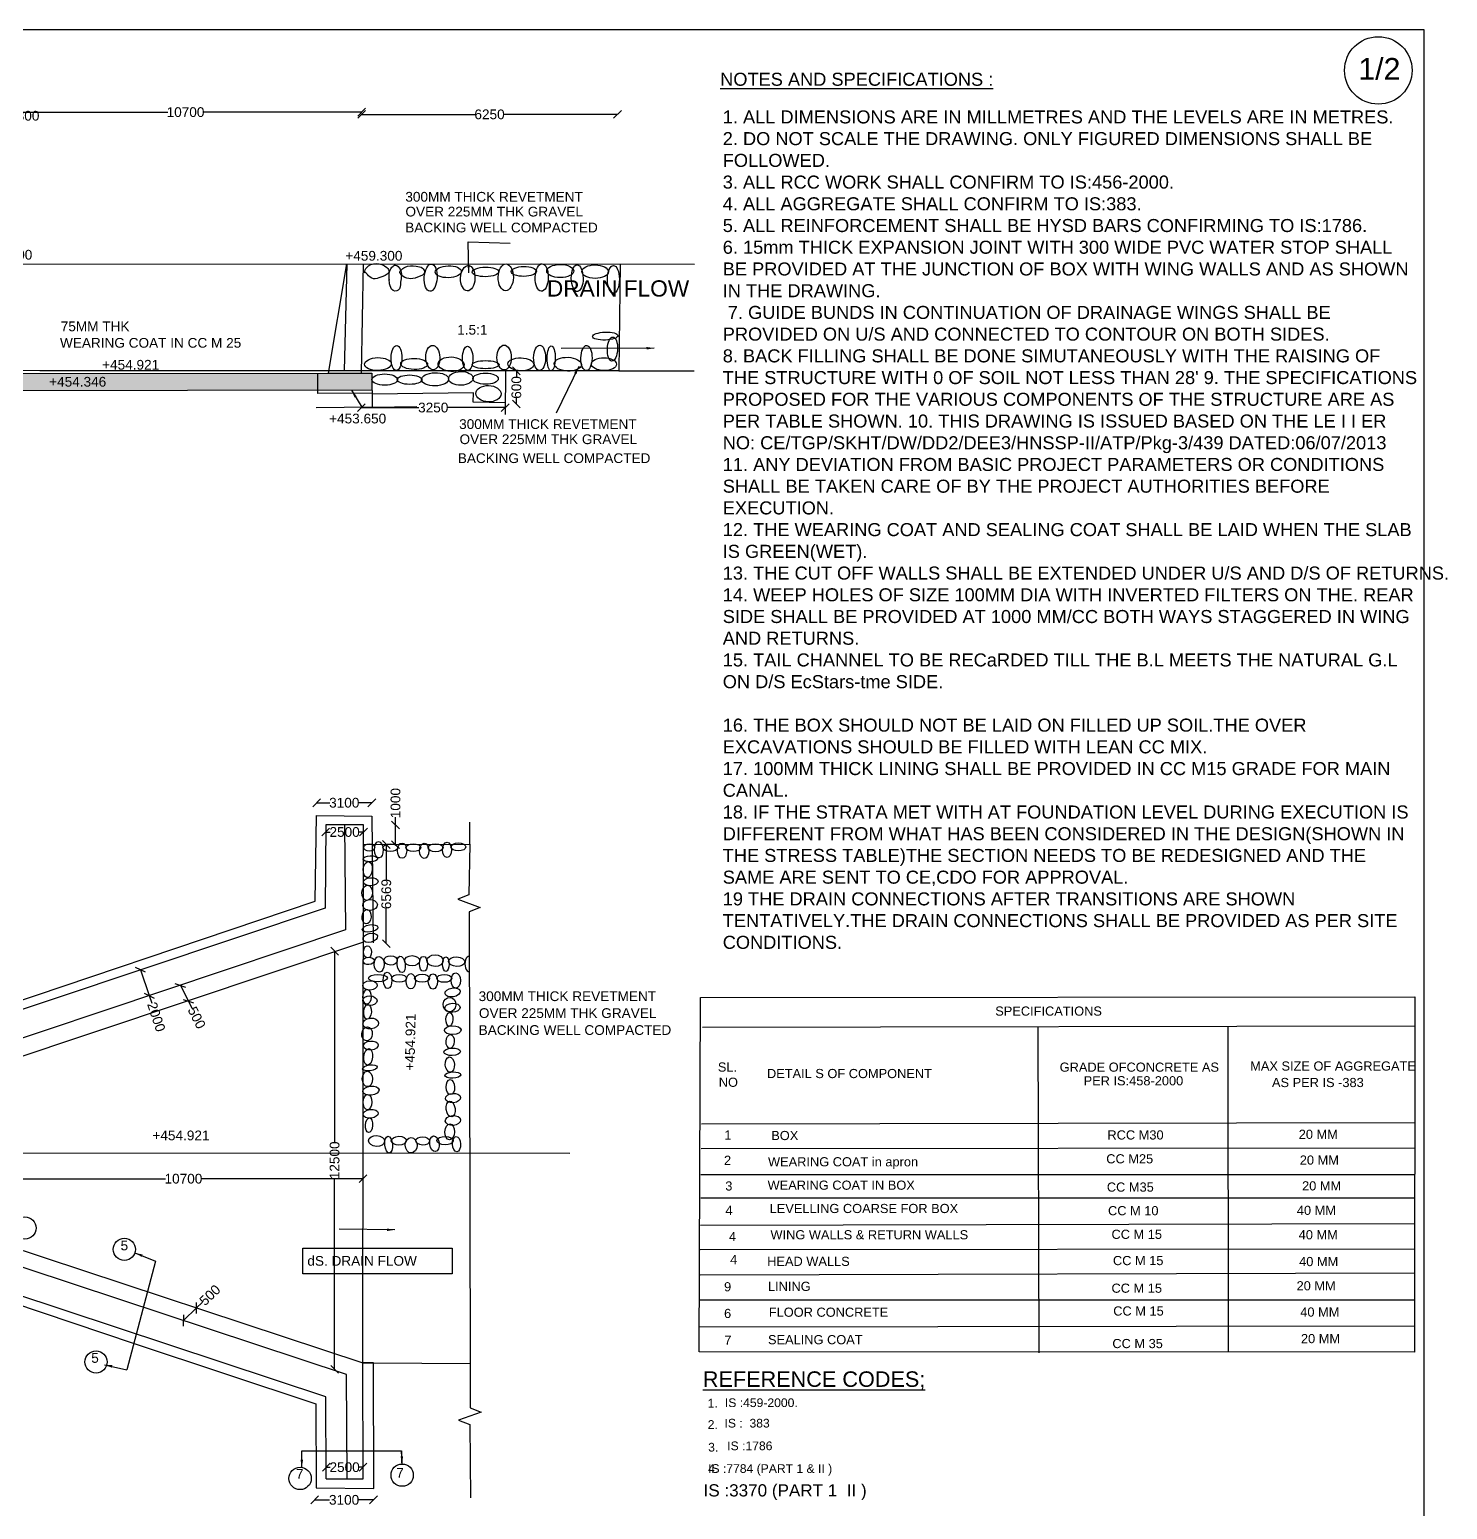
# Model space of a CAD drawing. Header units: millimetres. Extents: x 5124 to 3047371, y 2311 to 45565170.
# Drawn here: x 3030864 to 3047181, y 45547333 to 45564367 of the extents above; entities that cross this region are included whole.
import ezdxf

# ---------------------------------------------------------------- set-up
doc = ezdxf.new("R2010")
doc.units = ezdxf.units.MM
doc.header["$MEASUREMENT"] = 0
doc.layers.add('DIMENSION', color=1, linetype='Continuous')
doc.layers.add('DRAWING', color=2, linetype='Continuous')
doc.styles.get("Standard").update_dxf_attribs({"font": 'arial.ttf', "height": 112})
doc.dimstyles.get("Standard").update_dxf_attribs({"dimtxt": 90, "dimasz": 90, "dimexe": 0.18, "dimexo": 0.0625, "dimgap": 0.09, "dimtad": 0, "dimdec": 0, "dimzin": 0, "dimdsep": 46, "dimtxsty": 'Standard', "dimblk": 'OBLIQUE', "dimcen": 0.09, "dimse1": 1, "dimse2": 1, "dimadec": 0, "dimazin": 0, "dimtfac": 1, "dimtdec": 0, "dimtofl": 0, "dimtmove": 0, "dimatfit": 3, "dimfxl": 1, "dimtolj": 1, "dimtzin": 0, "dimarcsym": 0})

# ---------------------------------------------------------------- blocks, each defined once
blk = doc.blocks.new('_Oblique')
at = {"color": 0, "linetype": 'ByBlock', "lineweight": -2}
blk.add_line((-0.5, -0.5), (0.5, 0.5), dxfattribs=at)
blk = doc.blocks.new('*D17')
at = {"layer": 'Defpoints', "color": 0, "transparency": 16777216}
for p in [(3030455, 45563409), (3030632, 45563413), (3030632, 45563375)]:
    blk.add_point(p, dxfattribs=at)
at = {"layer": 'DIMENSION', "color": 0, "lineweight": -2, "transparency": 16777216}
for p, q in [((3030455, 45563375), (3030632, 45563375)), ((3030632, 45563375), (3030722, 45563375))]:
    blk.add_line(p, q, dxfattribs=at)
at = {"layer": 'DIMENSION', "color": 0, "lineweight": -2, "transparency": 16777216, "xscale": 90, "yscale": 90, "zscale": 90, "rotation": 180}
blk.add_blockref('_Oblique', (3030455, 45563375), dxfattribs=at)
at = {"layer": 'DIMENSION', "color": 0, "lineweight": -2, "transparency": 16777216, "xscale": 90, "yscale": 90, "zscale": 90}
blk.add_blockref('_Oblique', (3030632, 45563375), dxfattribs=at)
at = {"layer": 'DIMENSION', "color": 0, "transparency": 16777216, "insert": (3030846, 45563375), "char_height": 112, "attachment_point": 5}
blk.add_mtext('\\A1;800', dxfattribs=at)
blk = doc.blocks.new('*D18')
at = {"layer": 'Defpoints', "color": 0, "transparency": 16777216}
for p in [(3030632, 45563413), (3034685, 45563417), (3034685, 45563401)]:
    blk.add_point(p, dxfattribs=at)
at = {"layer": 'DIMENSION', "color": 0, "lineweight": -2, "transparency": 16777216}
for p, q in [((3030632, 45563417), (3032453, 45563417)), ((3034685, 45563417), (3032864, 45563417))]:
    blk.add_line(p, q, dxfattribs=at)
at = {"layer": 'DIMENSION', "color": 0, "lineweight": -2, "transparency": 16777216, "xscale": 90, "yscale": 90, "zscale": 90, "rotation": 180}
blk.add_blockref('_Oblique', (3030632, 45563417), dxfattribs=at)
at = {"layer": 'DIMENSION', "color": 0, "lineweight": -2, "transparency": 16777216, "xscale": 90, "yscale": 90, "zscale": 90}
blk.add_blockref('_Oblique', (3034685, 45563417), dxfattribs=at)
at = {"layer": 'DIMENSION', "color": 0, "transparency": 16777216, "insert": (3032658, 45563417), "char_height": 112, "attachment_point": 5}
blk.add_mtext('\\A1;10700', dxfattribs=at)
blk = doc.blocks.new('*D19')
at = {"layer": 'Defpoints', "color": 0, "transparency": 16777216}
for p in [(3034685, 45563401), (3037629, 45563397), (3037629, 45563391)]:
    blk.add_point(p, dxfattribs=at)
at = {"layer": 'DIMENSION', "color": 0, "lineweight": -2, "transparency": 16777216}
for p, q in [((3034685, 45563391), (3035989, 45563391)), ((3037629, 45563391), (3036324, 45563391))]:
    blk.add_line(p, q, dxfattribs=at)
at = {"layer": 'DIMENSION', "color": 0, "lineweight": -2, "transparency": 16777216, "xscale": 90, "yscale": 90, "zscale": 90, "rotation": 180}
blk.add_blockref('_Oblique', (3034685, 45563391), dxfattribs=at)
at = {"layer": 'DIMENSION', "color": 0, "lineweight": -2, "transparency": 16777216, "xscale": 90, "yscale": 90, "zscale": 90}
blk.add_blockref('_Oblique', (3037629, 45563391), dxfattribs=at)
at = {"layer": 'DIMENSION', "color": 0, "transparency": 16777216, "insert": (3036157, 45563391), "char_height": 112, "attachment_point": 5}
blk.add_mtext('\\A1;6250', dxfattribs=at)
blk = doc.blocks.new('*D20')
at = {"layer": 'Defpoints', "color": 0, "transparency": 16777216}
for p in [(3036426, 45560439), (3036436, 45560058), (3036466, 45560058)]:
    blk.add_point(p, dxfattribs=at)
at = {"layer": 'DIMENSION', "color": 0, "lineweight": -2, "transparency": 16777216}
for p, q in [((3036466, 45560439), (3036466, 45560372)), ((3036466, 45560058), (3036466, 45560124))]:
    blk.add_line(p, q, dxfattribs=at)
at = {"layer": 'DIMENSION', "color": 0, "lineweight": -2, "transparency": 16777216, "xscale": 90, "yscale": 90, "zscale": 90}
for p, rotation in [((3036466, 45560439), 90), ((3036466, 45560058), 270)]:
    blk.add_blockref('_Oblique', p, dxfattribs=dict(at, rotation=rotation))
at = {"layer": 'DIMENSION', "color": 0, "transparency": 16777216, "insert": (3036466, 45560248), "char_height": 112, "attachment_point": 5, "rotation": 90}
blk.add_mtext('\\A1;600', dxfattribs=at)
blk = doc.blocks.new('*D21')
at = {"layer": 'Defpoints', "color": 0, "transparency": 16777216}
for p in [(3034682, 45560021), (3036336, 45560016), (3036336, 45560006)]:
    blk.add_point(p, dxfattribs=at)
at = {"layer": 'DIMENSION', "color": 0, "lineweight": -2, "transparency": 16777216}
for p, q in [((3034682, 45560016), (3035342, 45560016)), ((3036336, 45560016), (3035676, 45560016))]:
    blk.add_line(p, q, dxfattribs=at)
at = {"layer": 'DIMENSION', "color": 0, "lineweight": -2, "transparency": 16777216, "xscale": 90, "yscale": 90, "zscale": 90, "rotation": 180}
blk.add_blockref('_Oblique', (3034682, 45560016), dxfattribs=at)
at = {"layer": 'DIMENSION', "color": 0, "lineweight": -2, "transparency": 16777216, "xscale": 90, "yscale": 90, "zscale": 90}
blk.add_blockref('_Oblique', (3036336, 45560016), dxfattribs=at)
at = {"layer": 'DIMENSION', "color": 0, "transparency": 16777216, "insert": (3035509, 45560016), "char_height": 112, "attachment_point": 5}
blk.add_mtext('\\A1;3250', dxfattribs=at)
blk = doc.blocks.new('*D81')
at = {"layer": 'Defpoints', "color": 0, "transparency": 16777216}
for p in [(3030567, 45551114), (3034701, 45551139), (3034701, 45551109)]:
    blk.add_point(p, dxfattribs=at)
at = {"layer": 'DIMENSION', "color": 0, "lineweight": -2, "transparency": 16777216}
for p, q in [((3030567, 45551139), (3032429, 45551139)), ((3034701, 45551139), (3032840, 45551139))]:
    blk.add_line(p, q, dxfattribs=at)
at = {"layer": 'DIMENSION', "color": 0, "lineweight": -2, "transparency": 16777216, "xscale": 90, "yscale": 90, "zscale": 90, "rotation": 180}
blk.add_blockref('_Oblique', (3030567, 45551139), dxfattribs=at)
at = {"layer": 'DIMENSION', "color": 0, "lineweight": -2, "transparency": 16777216, "xscale": 90, "yscale": 90, "zscale": 90}
blk.add_blockref('_Oblique', (3034701, 45551139), dxfattribs=at)
at = {"layer": 'DIMENSION', "color": 0, "transparency": 16777216, "insert": (3032634, 45551139), "char_height": 112, "attachment_point": 5}
blk.add_mtext('\\A1;10700', dxfattribs=at)
blk = doc.blocks.new('*D82')
at = {"layer": 'Defpoints', "color": 0, "transparency": 16777216}
for p in [(3034278, 45547783), (3034701, 45547818), (3034701, 45547784)]:
    blk.add_point(p, dxfattribs=at)
at = {"layer": 'DIMENSION', "color": 0, "lineweight": -2, "transparency": 16777216}
for p, q in [((3034278, 45547818), (3034321, 45547818)), ((3034701, 45547818), (3034658, 45547818))]:
    blk.add_line(p, q, dxfattribs=at)
at = {"layer": 'DIMENSION', "color": 0, "lineweight": -2, "transparency": 16777216, "xscale": 90, "yscale": 90, "zscale": 90, "rotation": 180}
blk.add_blockref('_Oblique', (3034278, 45547818), dxfattribs=at)
at = {"layer": 'DIMENSION', "color": 0, "lineweight": -2, "transparency": 16777216, "xscale": 90, "yscale": 90, "zscale": 90}
blk.add_blockref('_Oblique', (3034701, 45547818), dxfattribs=at)
at = {"layer": 'DIMENSION', "color": 0, "transparency": 16777216, "insert": (3034489, 45547818), "char_height": 112, "attachment_point": 5}
blk.add_mtext('\\A1;2500', dxfattribs=at)
blk = doc.blocks.new('*D83')
at = {"layer": 'Defpoints', "color": 0, "transparency": 16777216}
for p in [(3034145, 45547450), (3034821, 45547442), (3034821, 45547436)]:
    blk.add_point(p, dxfattribs=at)
at = {"layer": 'DIMENSION', "color": 0, "lineweight": -2, "transparency": 16777216}
for p, q in [((3034145, 45547442), (3034316, 45547442)), ((3034821, 45547442), (3034650, 45547442))]:
    blk.add_line(p, q, dxfattribs=at)
at = {"layer": 'DIMENSION', "color": 0, "lineweight": -2, "transparency": 16777216, "xscale": 90, "yscale": 90, "zscale": 90, "rotation": 180}
blk.add_blockref('_Oblique', (3034145, 45547442), dxfattribs=at)
at = {"layer": 'DIMENSION', "color": 0, "lineweight": -2, "transparency": 16777216, "xscale": 90, "yscale": 90, "zscale": 90}
blk.add_blockref('_Oblique', (3034821, 45547442), dxfattribs=at)
at = {"layer": 'DIMENSION', "color": 0, "transparency": 16777216, "insert": (3034483, 45547442), "char_height": 112, "attachment_point": 5}
blk.add_mtext('\\A1;3100', dxfattribs=at)
blk = doc.blocks.new('*D84')
at = {"layer": 'Defpoints', "color": 0, "transparency": 16777216}
for p in [(3034374, 45553758), (3034388, 45553758), (3034336, 45548945)]:
    blk.add_point(p, dxfattribs=at)
at = {"layer": 'DIMENSION', "color": 0, "lineweight": -2, "transparency": 16777216}
for p, q in [((3034374, 45553758), (3034374, 45551557)), ((3034374, 45548945), (3034374, 45551146))]:
    blk.add_line(p, q, dxfattribs=at)
at = {"layer": 'DIMENSION', "color": 0, "lineweight": -2, "transparency": 16777216, "xscale": 90, "yscale": 90, "zscale": 90}
for p, rotation in [((3034374, 45553758), 90), ((3034374, 45548945), 270)]:
    blk.add_blockref('_Oblique', p, dxfattribs=dict(at, rotation=rotation))
at = {"layer": 'DIMENSION', "color": 0, "transparency": 16777216, "insert": (3034374, 45551351), "char_height": 112, "attachment_point": 5, "rotation": 90}
blk.add_mtext('\\A1;12500', dxfattribs=at)
blk = doc.blocks.new('*D85')
at = {"layer": 'Defpoints', "color": 0, "transparency": 16777216}
for p in [(3034969, 45554986), (3034980, 45554986), (3034984, 45553846)]:
    blk.add_point(p, dxfattribs=at)
at = {"layer": 'DIMENSION', "color": 0, "lineweight": -2, "transparency": 16777216}
for p, q in [((3034969, 45554986), (3034969, 45554584)), ((3034969, 45553846), (3034969, 45554248))]:
    blk.add_line(p, q, dxfattribs=at)
at = {"layer": 'DIMENSION', "color": 0, "lineweight": -2, "transparency": 16777216, "xscale": 90, "yscale": 90, "zscale": 90}
for p, rotation in [((3034969, 45554986), 90), ((3034969, 45553846), 270)]:
    blk.add_blockref('_Oblique', p, dxfattribs=dict(at, rotation=rotation))
at = {"layer": 'DIMENSION', "color": 0, "transparency": 16777216, "insert": (3034969, 45554416), "char_height": 112, "attachment_point": 5, "rotation": 90}
blk.add_mtext('\\A1;6569', dxfattribs=at)
blk = doc.blocks.new('*D86')
at = {"layer": 'Defpoints', "color": 0, "transparency": 16777216}
for p in [(3034271, 45555107), (3034706, 45555130), (3034706, 45555106)]:
    blk.add_point(p, dxfattribs=at)
at = {"layer": 'DIMENSION', "color": 0, "lineweight": -2, "transparency": 16777216}
for p, q in [((3034271, 45555130), (3034321, 45555130)), ((3034706, 45555130), (3034657, 45555130))]:
    blk.add_line(p, q, dxfattribs=at)
at = {"layer": 'DIMENSION', "color": 0, "lineweight": -2, "transparency": 16777216, "xscale": 90, "yscale": 90, "zscale": 90, "rotation": 180}
blk.add_blockref('_Oblique', (3034271, 45555130), dxfattribs=at)
at = {"layer": 'DIMENSION', "color": 0, "lineweight": -2, "transparency": 16777216, "xscale": 90, "yscale": 90, "zscale": 90}
blk.add_blockref('_Oblique', (3034706, 45555130), dxfattribs=at)
at = {"layer": 'DIMENSION', "color": 0, "transparency": 16777216, "insert": (3034489, 45555130), "char_height": 112, "attachment_point": 5}
blk.add_mtext('\\A1;2500', dxfattribs=at)
blk = doc.blocks.new('*D87')
at = {"layer": 'Defpoints', "color": 0, "transparency": 16777216}
for p in [(3034167, 45555464), (3034803, 45555474), (3034803, 45555467)]:
    blk.add_point(p, dxfattribs=at)
at = {"layer": 'DIMENSION', "color": 0, "lineweight": -2, "transparency": 16777216}
for p, q in [((3034167, 45555467), (3034318, 45555467)), ((3034803, 45555467), (3034652, 45555467))]:
    blk.add_line(p, q, dxfattribs=at)
at = {"layer": 'DIMENSION', "color": 0, "lineweight": -2, "transparency": 16777216, "xscale": 90, "yscale": 90, "zscale": 90, "rotation": 180}
blk.add_blockref('_Oblique', (3034167, 45555467), dxfattribs=at)
at = {"layer": 'DIMENSION', "color": 0, "lineweight": -2, "transparency": 16777216, "xscale": 90, "yscale": 90, "zscale": 90}
blk.add_blockref('_Oblique', (3034803, 45555467), dxfattribs=at)
at = {"layer": 'DIMENSION', "color": 0, "transparency": 16777216, "insert": (3034485, 45555467), "char_height": 112, "attachment_point": 5}
blk.add_mtext('\\A1;3100', dxfattribs=at)
blk = doc.blocks.new('*D156')
at = {"layer": 'Defpoints', "color": 0, "transparency": 16777216}
for p in [(3034706, 45555211), (3035075, 45555211), (3034807, 45554985)]:
    blk.add_point(p, dxfattribs=at)
at = {"layer": 'DRAWING', "color": 0, "lineweight": -2, "transparency": 16777216}
for p, q in [((3035075, 45555211), (3035075, 45555301)), ((3035075, 45554985), (3035075, 45555211))]:
    blk.add_line(p, q, dxfattribs=at)
at = {"layer": 'DRAWING', "color": 0, "lineweight": -2, "transparency": 16777216, "xscale": 90, "yscale": 90, "zscale": 90}
for p, rotation in [((3035075, 45555211), 90), ((3035075, 45554985), 270)]:
    blk.add_blockref('_Oblique', p, dxfattribs=dict(at, rotation=rotation))
at = {"layer": 'DRAWING', "color": 0, "transparency": 16777216, "insert": (3035075, 45555463), "char_height": 112, "attachment_point": 5, "rotation": 90}
blk.add_mtext('\\A1;1000', dxfattribs=at)
blk = doc.blocks.new('*D157')
at = {"layer": 'Defpoints', "color": 0, "transparency": 16777216}
for p in [(3032164, 45553552), (3032240, 45553247), (3032263, 45553255)]:
    blk.add_point(p, dxfattribs=at)
at = {"layer": 'DRAWING', "color": 0, "lineweight": -2, "transparency": 16777216}
for p, q in [((3032141, 45553544), (3032240, 45553247)), ((3032240, 45553247), (3032269, 45553162))]:
    blk.add_line(p, q, dxfattribs=at)
at = {"layer": 'DRAWING', "color": 0, "lineweight": -2, "transparency": 16777216, "xscale": 90, "yscale": 90, "zscale": 90}
for p, rotation in [((3032141, 45553544), 108.5051165667664), ((3032240, 45553247), 288.5051165667664)]:
    blk.add_blockref('_Oblique', p, dxfattribs=dict(at, rotation=rotation))
at = {"layer": 'DRAWING', "color": 0, "transparency": 16777216, "insert": (3032322, 45553002), "char_height": 112, "attachment_point": 5, "rotation": 288.5051}
blk.add_mtext('\\A1;2000', dxfattribs=at)
blk = doc.blocks.new('*D158')
at = {"layer": 'Defpoints', "color": 0, "transparency": 16777216}
for p in [(3032633, 45553379), (3032691, 45553184), (3032723, 45553200)]:
    blk.add_point(p, dxfattribs=at)
at = {"layer": 'DRAWING', "color": 0, "lineweight": -2, "transparency": 16777216}
for p, q in [((3032601, 45553362), (3032691, 45553184)), ((3032691, 45553184), (3032731, 45553103))]:
    blk.add_line(p, q, dxfattribs=at)
at = {"layer": 'DRAWING', "color": 0, "lineweight": -2, "transparency": 16777216, "xscale": 90, "yscale": 90, "zscale": 90}
for p, rotation in [((3032601, 45553362), 116.7317028224878), ((3032691, 45553184), 296.7317028224878)]:
    blk.add_blockref('_Oblique', p, dxfattribs=dict(at, rotation=rotation))
at = {"layer": 'DRAWING', "color": 0, "transparency": 16777216, "insert": (3032787, 45552993), "char_height": 112, "attachment_point": 5, "rotation": 296.7317}
blk.add_mtext('\\A1;500', dxfattribs=at)
blk = doc.blocks.new('*D159')
at = {"layer": 'Defpoints', "color": 0, "transparency": 16777216}
for p in [(3032784, 45549653), (3032784, 45549652), (3032632, 45549508)]:
    blk.add_point(p, dxfattribs=at)
at = {"layer": 'DRAWING', "color": 0, "lineweight": -2, "transparency": 16777216}
for p, q in [((3032633, 45549507), (3032784, 45549652)), ((3032784, 45549652), (3032849, 45549714))]:
    blk.add_line(p, q, dxfattribs=at)
at = {"layer": 'DRAWING', "color": 0, "lineweight": -2, "transparency": 16777216, "xscale": 90, "yscale": 90, "zscale": 90}
for p, rotation in [((3032784, 45549652), 43.71486152110741), ((3032633, 45549507), 223.7148615211074)]:
    blk.add_blockref('_Oblique', p, dxfattribs=dict(at, rotation=rotation))
at = {"layer": 'DRAWING', "color": 0, "transparency": 16777216, "insert": (3032939, 45549799), "char_height": 112, "attachment_point": 5, "rotation": 43.7149}
blk.add_mtext('\\A1;500', dxfattribs=at)

msp = doc.modelspace()

# ---------------------------------------------------------------- hatches: boundary and pattern name
at = {"layer": 'DIMENSION'}
h = msp.add_hatch(dxfattribs=at)
h.set_pattern_fill('AR-CONC', color=0, scale=10, style=0)
h.set_pattern_definition([(50, (0, 0), (71.72601826, -6.2752135), [7.5, -82.5]), (355, (0, 0), (-13.87513336, 75.21921337), [6, -66]), (100.4514, (5.98, -0.52), (57.85093817, 68.94395421), [6.374019, -70.1142112]), (46.1842, (0, 20), (106.72410486, -16.55190143), [11.25, -123.75]), (96.6356, (8.89, 18.62), (93.46627055, 97.4117871), [9.5610288, -105.1713]), (351.1842, (0, 20), (93.4661945, 97.4118601), [9, -99]), (21, (10, 15), (59.69070521, -40.26188907), [7.5, -82.5]), (326, (10, 15), (24.33153319, 72.5150045), [6, -66]), (71.4514, (14.974, 11.645), (84.02226286, 32.25304967), [6.374019, -70.1142112]), (37.5, (0, 0), (1.215985532, 33.289385383), [0, -65.2, 0, -67, 0, -66.25]), (7.5, (0, 0), (26.306953744, 39.441171188), [0, -38.2, 0, -63.7, 0, -25.25]), (327.5, (-22.3, 0), (53.382243617, -2.255487173), [0, -25, 0, -78, 0, -103.5]), (317.5, (-32.3, 0), (58.318616934, 10.010498233), [0, -32.5, 0, -51.8, 0, -73.5])])
h.paths.add_polyline_path([(3007635.9, 45560131.5), (3007635.8, 45560165.1), (3007635.7, 45560224), (3008266.3, 45560225.7), (3008265.9, 45560378), (3006317.5, 45560376.4), (3005521.1, 45560371.8), (3005517.9, 45560118.2)])
h.paths.add_polyline_path([(3013256.9, 45560239), (3016301.4, 45560249.2), (3020397, 45560263), (3024077.7, 45560275.3), (3029244.7, 45560256.8), (3030554.9, 45560257.4), (3030556.3, 45560207.8), (3034804.9, 45560217.8), (3034802.3, 45560413.2), (3034302.6, 45560412.3), (3030557.2, 45560408.6), (3025751.3, 45560417.4), (3022847.1, 45560423), (3019650.6, 45560414.5), (3014754.3, 45560391.5), (3009790.1, 45560379.1), (3008265.9, 45560378), (3008266.3, 45560225.7)])
h.paths.add_polyline_path([(3008180.7, 45560162.9), (3008180.7, 45560410.1), (3008317.6, 45560410.1), (3008317.6, 45560162.9)], flags=9)
h.paths.add_polyline_path([(3006965.9, 45560143.3), (3006965.9, 45560386.8), (3007102.8, 45560386.8), (3007102.8, 45560143.3)], flags=9)
h.paths.add_polyline_path([(3031079.1, 45560249.9), (3031793.2, 45560249.9), (3031793.2, 45560421.6), (3031079.1, 45560421.6)], flags=24)
h.paths.add_polyline_path([(3025344.6, 45560323.2), (3026058.8, 45560323.2), (3026058.8, 45560494.7), (3025344.6, 45560494.7)], flags=9)
h.paths.add_polyline_path([(3010229.9, 45560248), (3010944, 45560248), (3010944, 45560419.5), (3010229.9, 45560419.5)], flags=24)

# ---------------------------------------------------------------- linework, layer by layer
at = {"layer": 'DIMENSION', "color": 0}
for points in [[(3046909.1, 45530958.7), (2999368, 45530958.7), (2999368, 45564367.5), (3046909.1, 45564367.5)], [(3038585.5, 45553226.4), (3046806.4, 45553233.3), (3046801.9, 45549141.3), (3038570.9, 45549148.2)], [(3034008, 45550338.1), (3035727.3, 45550338.1), (3035727.3, 45550044), (3034008, 45550044)]]:
    msp.add_lwpolyline(points, close=True, dxfattribs=at)
for points in [[(3030298.8, 45561671.6), (3030450.1, 45561672.1), (3038517.2, 45561667.1)], [(3034302.6, 45560412.3), (3034513.8, 45561669.6), (3034483, 45560439.9)], [(3034682.6, 45560413), (3034706.1, 45561669.5)], [(3037660.4, 45561667.6), (3037645.5, 45560438.1), (3038511.8, 45560439.7)], [(3037645.5, 45560438.1), (3033938.9, 45560440.2), (3030980.5, 45560438.9), (3026306.7, 45560450.6), (3018353.9, 45560437.4), (3012767.7, 45560417.7), (3009245.9, 45560408.5), (3006355.1, 45560401.2), (3005772.5, 45561370.8), (3005525.5, 45561371)], [(3005525.7, 45561345.7), (3005757.9, 45561347.8), (3006317.5, 45560376.4), (3009790.1, 45560379.1), (3014754.3, 45560391.5), (3019650.6, 45560414.5), (3022847.1, 45560423), (3025751.3, 45560417.4), (3030557.2, 45560408.6), (3034302.6, 45560412.3), (3034802.3, 45560413.2), (3034807.5, 45560022.4), (3034161.7, 45560013.7)], [(3034805.4, 45560181.3), (3034180.6, 45560178.7), (3034180.4, 45560412.2)], [(3036339.9, 45560438.9), (3036335.5, 45559937.3)], [(3034804.9, 45560217.8), (3030556.3, 45560207.8), (3030556.4, 45560190.1), (3027208.5, 45560202.2), (3015322, 45560188.5), (3007635.8, 45560165.1), (3007635.9, 45560131.5), (3004643.2, 45560112.8)], [(3036336.6, 45560070.7), (3035969.9, 45560077.3), (3035971.9, 45560186.5), (3034805.5, 45560170.8)], [(3034807.5, 45560022.4), (3035318.8, 45560029.3)], [(3029944, 45550220.1), (3029959.2, 45552922.2), (3034148.7, 45554334.7), (3034163.9, 45555322), (3034803.8, 45555312.2), (3034818.7, 45553854.3)], [(3034822.4, 45549020.1), (3034698.9, 45549019.8), (3034706.4, 45555211.4), (3034272.2, 45555212), (3034263.9, 45554252.3), (3030064.5, 45552850.8), (3030068.1, 45552643.7), (3030566.3, 45552652.4)], [(3034489.3, 45555211.7), (3034500.7, 45554003.6), (3030328.4, 45552607.2), (3030566.4, 45552607.3)], [(3034706.1, 45554985.1), (3035931.8, 45554989.3), (3035930.9, 45555242.3)], [(3035931.8, 45554989.3), (3035917.1, 45554408.1), (3035792.5, 45554356.2), (3036048.6, 45554260.4), (3035921.7, 45554210.4), (3035934.8, 45549010.5)], [(3034704.8, 45553864), (3030566.4, 45552477.3), (3016495.8, 45552471.4), (3008260.5, 45552474.4)], [(3038607, 45552882.8), (3046806, 45552899.9)], [(3042467.1, 45552878.8), (3042477.1, 45549136.6)], [(3044654.9, 45552885.5), (3044658.8, 45549143.1)], [(3030566.3, 45552652.4), (3030567.7, 45550220.4), (3029944, 45550220.1), (3029944.2, 45549954.7), (3032067.3, 45549241.6), (3034156.1, 45548547.3), (3034161.7, 45547579.6)], [(3038596.2, 45551772), (3046804.8, 45551785.1)], [(3034278, 45547685.8), (3034274.7, 45548627.3), (3030065.7, 45550022.3), (3030067.7, 45551436), (3030567, 45551436.4)], [(3030567, 45551436.4), (3037081.7, 45551434.8)], [(3038593.5, 45551489), (3046804.5, 45551495.7)], [(3038590.6, 45551189.2), (3046804.1, 45551187.3)], [(3038588, 45550919.6), (3046803.9, 45550919.7)], [(3038584.9, 45550605.9), (3046803.5, 45550625.6)], [(3008887.5, 45550363.4), (3029944.9, 45550384.2), (3030567.6, 45550384.8), (3034698.9, 45549019.8)], [(3038582.2, 45550322.6), (3046803.2, 45550333.8)], [(3034517.7, 45547684.6), (3034511, 45548887.2), (3030308.7, 45550275.2), (3030567.7, 45550275.3)], [(3038579.4, 45550034.2), (3046802.9, 45550055.6)], [(3038576.6, 45549745.9), (3046802.6, 45549743.5)], [(3038573.6, 45549434.1), (3046802.2, 45549446.2)], [(3034161.7, 45547579.6), (3034827.2, 45547572.6), (3034822.4, 45549020.1), (3035934.8, 45549010.5), (3035933.1, 45548499.9), (3036062.1, 45548453.4), (3035800.8, 45548359), (3035932, 45548308.3), (3035937.7, 45547465)], [(3034278, 45547685.8), (3034701.5, 45547683.7), (3034698.9, 45549019.7), (3034822.4, 45549020.1)], [(3033996.3, 45547810.6), (3033996.3, 45548007), (3035145.1, 45548007), (3035145.1, 45547868.6)]]:
    msp.add_lwpolyline(points, dxfattribs=at)
for centre, radius in [((3046385.7, 45563897.6), 388.5), ((3030810.6, 45550571.7), 128.2), ((3031954.3, 45550326.1), 128.2), ((3031628.3, 45549029.7), 128.2), ((3033976.7, 45547688.8), 128.2), ((3035151.1, 45547726.6), 128.2)]:
    msp.add_circle(centre, radius, dxfattribs=at)
for centre, major_axis, ratio in [((3035479.6, 45561512), (8.8, 157), 0.4711667), ((3035681.8, 45561579.8), (-150.2, -4.1), 0.4561304), ((3035906.5, 45561505.7), (5.3, 146), 0.5683232), ((3036110.6, 45561577.6), (-154.3, -1.8), 0.3551954), ((3036343.8, 45561515.7), (2.9, 153.6), 0.5697647), ((3036551.8, 45561583.5), (-144.3, -1.8), 0.3953265), ((3036757.4, 45561513.9), (4.7, 158.8), 0.4760898), ((3036970.7, 45561588), (-156, -0.6), 0.4835639), ((3037166.1, 45561505.1), (-1.8, 153.6), 0.4426021), ((3037372.3, 45561581), (-151.9, 0.6), 0.5156551), ((3037582.2, 45561493), (0, 159.8), 0.4313572), ((3037488.6, 45560839.1), (145.9, 4.7), 0.3168395), ((3035085.7, 45560587), (-2.9, -144.2), 0.4347415), ((3035504.2, 45560591.9), (-3.5, 140.4), 0.575987), ((3035905.6, 45560583.7), (1.2, -139.2), 0.429249), ((3036325, 45560592.5), (-0.6, -143.4), 0.5736924), ((3036733, 45560589.2), (-1.8, -146.4), 0.4694475), ((3036866.6, 45560583.9), (-1.2, -143.5), 0.3279689), ((3037272.3, 45560586.8), (-2.9, -145.3), 0.4435365), ((3037571.6, 45560690.3), (-5.3, -138.2), 0.4246435), ((3034872.8, 45560517.3), (-153.7, -2.9), 0.479859), ((3035289.3, 45560519), (-154.9, 3.5), 0.4132819), ((3035714.3, 45560515.6), (-149, 6.5), 0.5575937), ((3036111.9, 45560510.3), (-154.6, 0), 0.3019137), ((3036517, 45560514.8), (-148.7, 4.7), 0.5019575), ((3037057.5, 45560515.7), (-156.5, 5.9), 0.5054326), ((3037473.3, 45560516.3), (-144.8, 0.6), 0.5052537), ((3034951, 45560338.3), (-146.9, -0.4), 0.442551), ((3035236.7, 45560337.2), (-142.5, 0.7), 0.3803152), ((3035529.9, 45560341.7), (-156.5, -4.4), 0.4844713), ((3035825.8, 45560352.1), (-141.3, -3.7), 0.5575758), ((3036111.1, 45560348.7), (-146.9, 1.1), 0.4370339), ((3036144.1, 45560176.4), (-145, 3.5), 0.6500463), ((3034772.7, 45554951.9), (-63, -0.4), 0.6804358), ((3034882.6, 45554926.5), (-3.8, 94.9), 0.5254735), ((3035015.5, 45554949.9), (-86.3, 0), 0.5238243), ((3035150.4, 45554915.6), (0, 88.2), 0.6013334), ((3035280.7, 45554950.7), (-86.3, 0), 0.5238243), ((3035405.2, 45554914.1), (0, 88.2), 0.6013334), ((3035535.4, 45554949.1), (-86.3, 0), 0.5238243), ((3035668, 45554924.1), (0, 88.2), 0.6013334), ((3035798.3, 45554959.1), (-86.3, 0), 0.5238243), ((3034755.4, 45554698.3), (8.9, 91), 0.5619809), ((3034785.6, 45554822.2), (-84.1, -2.7), 0.4112716), ((3034789.8, 45554557.5), (-85.2, -5.4), 0.5326158), ((3034748.8, 45554430.4), (5.4, 87.6), 0.6878673), ((3034742.1, 45554155.9), (6.6, 83.6), 0.6177665), ((3034781.3, 45554290.1), (-84.4, -5.4), 0.7329592), ((3034782.4, 45554020.9), (-89.5, -13.2), 0.4594586), ((3034784, 45553913.3), (-82.5, -20.9), 0.5995438), ((3034752.4, 45553750.1), (-4.3, 69.5), 0.6580851), ((3035530.7, 45553649.7), (-93.6, 0.6), 0.717667), ((3034766.5, 45553647.2), (-64, -4.2), 0.6588387), ((3034886.6, 45553608), (-3, 89.3), 0.6503378), ((3035018.9, 45553652.1), (-76.1, 3), 0.7029708), ((3035139.7, 45553606.8), (-13.3, 94.2), 0.4883407), ((3035265, 45553648.5), (-87.6, -0.6), 0.6730323), ((3035396.7, 45553612.9), (-0.6, 85.7), 0.5457077), ((3035653.3, 45553609.8), (0, 83.9), 0.4570124), ((3035778.8, 45553637.6), (-94.8, 3), 0.5799626), ((3034780.8, 45553364.9), (-83.9, -4.3), 0.6394267), ((3034873.1, 45553448.2), (-108.3, -0.7), 0.3958725), ((3034983, 45553422.9), (-3.8, 94.9), 0.5254735), ((3035115.9, 45553446.2), (-86.3, 0), 0.5238243), ((3035250.7, 45553411.9), (0, 88.2), 0.6013334), ((3035381, 45553447), (-86.3, 0), 0.5238243), ((3035505.5, 45553410.4), (0, 88.2), 0.6013334), ((3035635.8, 45553445.4), (-86.3, 0), 0.5238243), ((3035768.3, 45553420.4), (0, 88.2), 0.6013334), ((3034779.7, 45553188.6), (-82.5, 0.6), 0.6676391), ((3034747.6, 45553233.9), (-3.8, -83.7), 0.5650983), ((3035696.9, 45553143.5), (-7, -82.7), 0.8855056), ((3035732.3, 45553283.6), (-87.8, -14.5), 0.5765074), ((3034752.6, 45553060.4), (6.3, 84.3), 0.5226841), ((3035730.4, 45553107.5), (-87.1, -3.8), 0.5981303), ((3035694.4, 45552972.5), (-3.2, -78.3), 0.5140339), ((3034747, 45552806.3), (5.7, 80.5), 0.7578956), ((3034789.8, 45552925.8), (-90, -7.5), 0.6997736), ((3035732.9, 45552849.4), (-96, -3.2), 0.5270131), ((3034791, 45552672.5), (-85, -8.8), 0.6121765), ((3035703.9, 45552719), (-2.5, -80.2), 0.5858193), ((3034760.8, 45552542.3), (10.7, 95), 0.5334564), ((3035726.7, 45552600.4), (-96, -3.2), 0.4475358), ((3035700.1, 45552452.8), (7.6, -88.3), 0.598013), ((3034751.4, 45552288.3), (-1.3, 89.3), 0.6546425), ((3034780.3, 45552415.4), (-84.3, -11.3), 0.4004525), ((3035733.5, 45552332.3), (-91.6, -4.4), 0.3929398), ((3034792.3, 45552153.2), (-93.8, -10.1), 0.5577307), ((3035706.4, 45552193.4), (1.3, -86.5), 0.5644753), ((3034752.6, 45552020.5), (1.3, 87.5), 0.5813742), ((3035736.7, 45552067.9), (-85.9, -8.2), 0.6306785), ((3035709.5, 45551941.1), (-12, 90.9), 0.5551148), ((3034788.7, 45551886.3), (-87.1, -9.5), 0.5621057), ((3034769.7, 45551754.4), (6.3, 84.6), 0.4959658), ((3035736, 45551809.8), (-87.8, -7.6), 0.6438005), ((3035698.4, 45551678.7), (2.5, 91.5), 0.599665), ((3034857.3, 45551572.7), (-92.2, 4.4), 0.6743845), ((3034995.6, 45551531.1), (9.5, -96.6), 0.4619009), ((3035113.7, 45551576.5), (-87.1, -1.9), 0.5869172), ((3035255.2, 45551524.8), (1.3, -89), 0.7694765), ((3035386.5, 45551574), (-79.6, 3.2), 0.5870129), ((3035523.5, 45551541.2), (-10.7, 90.2), 0.6090066), ((3035646, 45551577.1), (-94.1, 1.3), 0.5167761), ((3035776.7, 45551537.4), (-3.8, 87.7), 0.5287322)]:
    msp.add_ellipse(centre, major_axis=major_axis, ratio=ratio, dxfattribs=at)
msp.add_ellipse((3035918.3, 45553612.2), major_axis=(-0.5, 87.8), ratio=0.5124699, start_param=6.1683578, end_param=9.5284353, dxfattribs=at)
for points in [[(3034713.9, 45561568.7), (3034743.7, 45561630.5), (3034975.1, 45561629.8), (3035000.6, 45561584), (3034928.5, 45561525.8), (3034764.1, 45561532.3), (3034713.9, 45561568.7), (3034713.1, 45561568)], [(3035001.6, 45561483.1), (3035033.1, 45561631), (3035073.9, 45561656.6), (3035128.6, 45561608.8), (3035133.3, 45561458.6), (3035106.5, 45561367.8), (3035028.4, 45561379.4), (3035001.6, 45561483.1), (3035001.6, 45561481.9)], [(3035134.2, 45561596), (3035185.7, 45561634.4), (3035311.6, 45561643.8), (3035386.1, 45561620.5), (3035409.5, 45561582), (3035327.9, 45561515.7), (3035142.3, 45561542.4), (3035123.7, 45561579), (3035134.1, 45561596.2)]]:
    msp.add_spline(points, degree=3, dxfattribs=at)

# ---------------------------------------------------------------- texts
for s, height, p in [('1/2', 250, (3046155.2, 45563790.4)), ('%%UNOTES AND SPECIFICATIONS :', 150, (3038811.2, 45563720.7)), ('300MM THICK REVETMENT', 112, (3035187.8, 45562386.9)), ('OVER 225MM THK GRAVEL', 112, (3035189.1, 45562216.1)), ('BACKING WELL COMPACTED', 112, (3035186.4, 45562033)), ('+459.300', 112, (3030237.9, 45561719.8)), ('+459.300', 112, (3034497.3, 45561707.8)), ('DRAIN FLOW', 186.77, (3036817, 45561294.6)), ('75MM THK ', 112, (3031222.4, 45560895.4)), ('1.5:1', 112, (3035784.9, 45560856)), ('WEARING COAT IN CC M 25', 112, (3031213.3, 45560705.5)), ('+454.921', 112, (3031698.1, 45560453)), ('+454.346', 112, (3031088.8, 45560257.4)), ('+453.650', 112, (3034310.5, 45559834)), ('300MM THICK REVETMENT', 112, (3035807.1, 45559770.1)), ('OVER 225MM THK GRAVEL', 112, (3035811.9, 45559595.8)), ('BACKING WELL COMPACTED', 112, (3035791.7, 45559377.8)), ('300MM THICK REVETMENT', 112, (3036031.2, 45553184.2)), ('OVER 225MM THK GRAVEL', 112, (3036034.6, 45552989.8)), ('SPECIFICATIONS ', 105.46, (3041977, 45553016.3)), ('BACKING WELL COMPACTED', 112, (3036031.7, 45552794.7)), ('SL.', 105.46, (3038784.6, 45552372.2)), ('DETAIL S OF COMPONENT ', 105.46, (3039349.8, 45552297.4)), ('GRADE OFCONCRETE AS ', 105.46, (3042718.5, 45552370.9)), ('MAX SIZE OF AGGREGATE ', 105.46, (3044911.2, 45552383.8)), ('NO ', 105.46, (3038795.1, 45552197.1)), ('PER IS:458-2000', 105.46, (3042994.1, 45552214)), ('AS PER IS -383', 105.46, (3045161.9, 45552194.2)), ('+454.921', 112, (3032277.3, 45551581.6)), ('1', 105.5, (3038859.1, 45551589.2)), ('BOX', 105.46, (3039399.3, 45551583.9)), ('RCC M30', 105.46, (3043268, 45551590.5)), ('20 MM', 105.46, (3045470, 45551598)), ('2', 105.5, (3038855.3, 45551299)), ('WEARING COAT in apron ', 105.46, (3039362, 45551281.4)), ('CC M25 ', 105.46, (3043254.7, 45551315.7)), ('20 MM', 105.46, (3045481.9, 45551301.3)), ('3', 105.5, (3038870.1, 45551003.2)), ('WEARING COAT IN BOX', 105.46, (3039357.3, 45551012.3)), ('CC M35', 105.46, (3043261.4, 45550990.4)), ('20 MM', 105.46, (3045508.3, 45551004.5)), ('4', 105.5, (3038871.9, 45550722.4)), ('LEVELLING COARSE FOR BOX ', 105.46, (3039380.8, 45550743.9)), ('CC M 10 ', 105.46, (3043274.8, 45550718.6)), ('40 MM', 105.46, (3045448.3, 45550722.5)), (' 4', 105.46, (3038871.8, 45550421.2)), ('WING WALLS & RETURN WALLS ', 105.46, (3039390.2, 45550441.4)), ('CC M 15 ', 105.46, (3043315.1, 45550446.6)), ('40 MM ', 105.46, (3045469.3, 45550441.6)), ('5', 112, (3031910.8, 45550314.7)), ('dS. DRAIN FLOW', 112, (3034060.3, 45550137.7)), (' 4', 105.46, (3038884.6, 45550154.9)), ('HEAD WALLS ', 105.46, (3039352.5, 45550135.4)), ('CC M 15 ', 105.46, (3043331.6, 45550144.3)), ('40 MM ', 105.46, (3045474.5, 45550133)), ('9', 105.5, (3038856.2, 45549842.7)), ('LINING ', 105.46, (3039361.8, 45549847.3)), ('CC M 15 ', 105.46, (3043314.9, 45549826.4)), ('20 MM ', 105.46, (3045445.2, 45549854)), ('6', 105.5, (3038856.3, 45549535.6)), ('FLOOR CONCRETE ', 105.46, (3039371.3, 45549550.1)), ('CC M 15 ', 105.46, (3043335, 45549564)), ('40 MM ', 105.46, (3045487.7, 45549551.8)), ('7', 105.5, (3038859.5, 45549227.8)), ('SEALING COAT ', 105.46, (3039361.7, 45549233.7)), ('CC M 35 ', 105.46, (3043325, 45549189.1)), ('20 MM ', 105.46, (3045495.5, 45549246)), ('5', 112, (3031573, 45549020.3)), ('%%UREFERENCE CODES;', 178.355, (3038611.5, 45548743.3)), ('1.', 100, (3038667.1, 45548505.6)), ('IS :459-2000.', 100, (3038865.7, 45548510.7)), ('2.', 100, (3038667.9, 45548259.5)), ('IS :  383', 100, (3038861.3, 45548275.1)), ('3.', 100, (3038673.2, 45547998.5)), ('IS :1786', 100, (3038892.6, 45548014.1)), ('7', 112, (3033928.5, 45547684.8)), ('7', 112, (3035083.5, 45547698.5)), ('4.', 100, (3038672, 45547752.8)), ('IS :7784 (PART 1 & II )', 100, (3038672, 45547752.8)), ('IS :3370 (PART 1  II )', 140.604, (3038620.1, 45547481.5))]:
    msp.add_text(s, height=height, dxfattribs=at).set_placement(p)
msp.add_text('+454.921', height=112, rotation=88.87663, dxfattribs=at).set_placement((3035293.7, 45552383.2))
at = {"layer": 'DIMENSION', "color": 0, "insert": (3038840.9, 45563437.3), "char_height": 150, "width": 7971.988, "attachment_point": 1}
msp.add_mtext("1. ALL DIMENSIONS ARE IN MILLMETRES AND THE LEVELS ARE IN METRES. \\P2. DO NOT SCALE THE DRAWING. ONLY FIGURED DIMENSIONS SHALL BE FOLLOWED.\\P3. ALL RCC WORK SHALL CONFIRM TO IS:456-2000. \\P4. ALL AGGREGATE SHALL CONFIRM TO IS:383. \\P5. ALL REINFORCEMENT SHALL BE HYSD BARS CONFIRMING TO IS:1786. \\P6. 15mm THICK EXPANSION JOINT WITH 300 WIDE PVC WATER STOP SHALL BE PROVIDED AT THE JUNCTION OF BOX WITH WING WALLS AND AS SHOWN IN THE DRAWING.\\P 7. GUIDE BUNDS IN CONTINUATION OF DRAINAGE WINGS SHALL BE PROVIDED ON U/S AND CONNECTED TO CONTOUR ON BOTH SIDES. \\P8. BACK FILLING SHALL BE DONE SIMUTANEOUSLY WITH THE RAISING OF THE STRUCTURE WITH 0 OF SOIL NOT LESS THAN 28' 9. THE SPECIFICATIONS PROPOSED FOR THE VARIOUS COMPONENTS OF THE STRUCTURE ARE AS PER TABLE SHOWN. 10. THIS DRAWING IS ISSUED BASED ON THE LE I I ER NO: CE/TGP/SKHT/DW/DD2/DEE3/HNSSP-II/ATP/Pkg-3/439 DATED:06/07/2013 \\P11. ANY DEVIATION FROM BASIC PROJECT PARAMETERS OR CONDITIONS SHALL BE TAKEN CARE OF BY THE PROJECT AUTHORITIES BEFORE EXECUTION. \\P12. THE WEARING COAT AND SEALING COAT SHALL BE LAID WHEN THE SLAB IS GREEN(WET). \\P13. THE CUT OFF WALLS SHALL BE EXTENDED UNDER U/S AND D/S OF RETURNS. \\P14. WEEP HOLES OF SIZE 100MM DIA WITH INVERTED FILTERS ON THE. REAR SIDE SHALL BE PROVIDED AT 1000 MM/CC BOTH WAYS STAGGERED IN WING AND RETURNS. \\P15. TAIL CHANNEL TO BE RECaRDED TILL THE B.L MEETS THE NATURAL G.L ON D/S EcStars-tme SIDE. \\P\\P16. THE BOX SHOULD NOT BE LAID ON FILLED UP SOIL.THE OVER EXCAVATIONS SHOULD BE FILLED WITH LEAN CC MIX. \\P17. 100MM THICK LINING SHALL BE PROVIDED IN CC M15 GRADE FOR MAIN CANAL. \\P18. IF THE STRATA MET WITH AT FOUNDATION LEVEL DURING EXECUTION IS DIFFERENT FROM WHAT HAS BEEN CONSIDERED IN THE DESIGN(SHOWN IN THE STRESS TABLE)THE SECTION NEEDS TO BE REDESIGNED AND THE SAME ARE SENT TO CE,CDO FOR APPROVAL. \\P19 THE DRAIN CONNECTIONS AFTER TRANSITIONS ARE SHOWN TENTATIVELY.THE DRAIN CONNECTIONS SHALL BE PROVIDED AS PER SITE CONDITIONS. ", dxfattribs=at)

# ---------------------------------------------------------------- dimensions: what is measured, and where the dimension line sits
at = {"layer": 'DIMENSION', "color": 0}
for base, p1, p2, text, picture, middle in [((3030631.8, 45563375.2), (3030454.9, 45563409.1), (3030631.8, 45563412.5), '800', '*D17', (3030845.5, 45563375.2)), ((3034684.9, 45563416.6), (3030631.8, 45563412.5), (3034684.9, 45563401.4), '10700', '*D18', (3032658.4, 45563416.6)), ((3037628.9, 45563390.7), (3034684.9, 45563401.4), (3037628.9, 45563396.8), '6250', '*D19', (3036156.9, 45563390.7)), ((3036336.1, 45560016.2), (3034682.4, 45560020.7), (3036336.1, 45560006.2), '3250', '*D21', (3035509.3, 45560016.2)), ((3034802.6, 45555467.2), (3034166.7, 45555464.1), (3034802.6, 45555473.6), '3100', '*D87', (3034484.6, 45555467.2)), ((3034706.3, 45555130.5), (3034271.3, 45555106.6), (3034706.3, 45555106), '2500', '*D86', (3034488.8, 45555130.5)), ((3034701.4, 45551139.4), (3030567.2, 45551113.9), (3034701.4, 45551108.9), '10700', '*D81', (3032634.3, 45551139.4)), ((3034701.3, 45547818.1), (3034277.6, 45547783.4), (3034701.3, 45547784.2), '2500', '*D82', (3034489.5, 45547818.1)), ((3034820.7, 45547441.7), (3034144.7, 45547449.8), (3034820.7, 45547435.6), '3100', '*D83', (3034482.7, 45547441.7))]:
    dim = msp.add_linear_dim(base=base, p1=p1, p2=p2, text=text, dimstyle='Standard', override={"dimtxt": 112}, dxfattribs=at)
    dim.commit()
    dim.dimension.update_dxf_attribs({"geometry": picture, "text_midpoint": middle})
for base, p1, p2, text, picture, middle in [((3036466, 45560058), (3036426, 45560438.8), (3036436, 45560058), '600', '*D20', (3036466, 45560248.4)), ((3034969, 45554986.1), (3034984, 45553846.3), (3034980.2, 45554986.1), '6569', '*D85', (3034969, 45554416.2)), ((3034374.2, 45553757.9), (3034336.4, 45548944.8), (3034388.3, 45553757.9), '12500', '*D84', (3034374.2, 45551351.4))]:
    dim = msp.add_linear_dim(base=base, p1=p1, p2=p2, angle=90, text=text, dimstyle='Standard', override={"dimtxt": 112}, dxfattribs=at)
    dim.commit()
    dim.dimension.update_dxf_attribs({"geometry": picture, "text_midpoint": middle})
at = {"layer": 'DRAWING', "color": 0}
dim = msp.add_linear_dim(base=(3035075.1, 45555211.4), p1=(3034807.2, 45554985.5), p2=(3034706.4, 45555211.4), angle=90, text='1000', dimstyle='Standard', dxfattribs=at)
dim.commit()
dim.dimension.update_dxf_attribs({"geometry": '*D156', "text_midpoint": (3035075.1, 45555463.3)})
for p1, p2, distance, text, picture, middle in [((3032164.2, 45553551.6), (3032263.5, 45553254.9), -24.6, '2000', '*D157', (3032322, 45553002.3)), ((3032633.4, 45553378.7), (3032723.4, 45553200), -36.6, '500', '*D158', (3032786.8, 45552992.8)), ((3032632, 45549507.8), (3032783.6, 45549652.7), -1.2, '500', '*D159', (3032938.8, 45549799.5))]:
    dim = msp.add_aligned_dim(p1=p1, p2=p2, distance=distance, text=text, dimstyle='Standard', dxfattribs=at)
    dim.commit()
    dim.dimension.update_dxf_attribs({"geometry": picture, "text_midpoint": middle})

# ---------------------------------------------------------------- leaders
at = {"layer": 'DIMENSION', "color": 0}
for points in [[(3035917.1, 45561568.1), (3035910.8, 45561924.7), (3036393, 45561909)], [(3038053.4, 45560699.7), (3036983.1, 45560696.1)], [(3037183.5, 45560488.7), (3036922.2, 45559952.4)], [(3034568.8, 45560217.2), (3034687, 45560020.8)], [(3035065.5, 45550550.7), (3034425.4, 45550557.7)], [(3032076.1, 45550286.2), (3032311, 45550190.8), (3031984, 45548940.2)], [(3031725.4, 45548998.4), (3031984, 45548940.2)], [(3033996.3, 45547815.4), (3033996.3, 45548007), (3035145.1, 45548007)], [(3035151.1, 45547854.8), (3035145.1, 45548007)]]:
    msp.add_leader(points, dimstyle='Standard', override={"dimtxt": 112}, dxfattribs=at)

doc.saveas('drawing.dxf')
